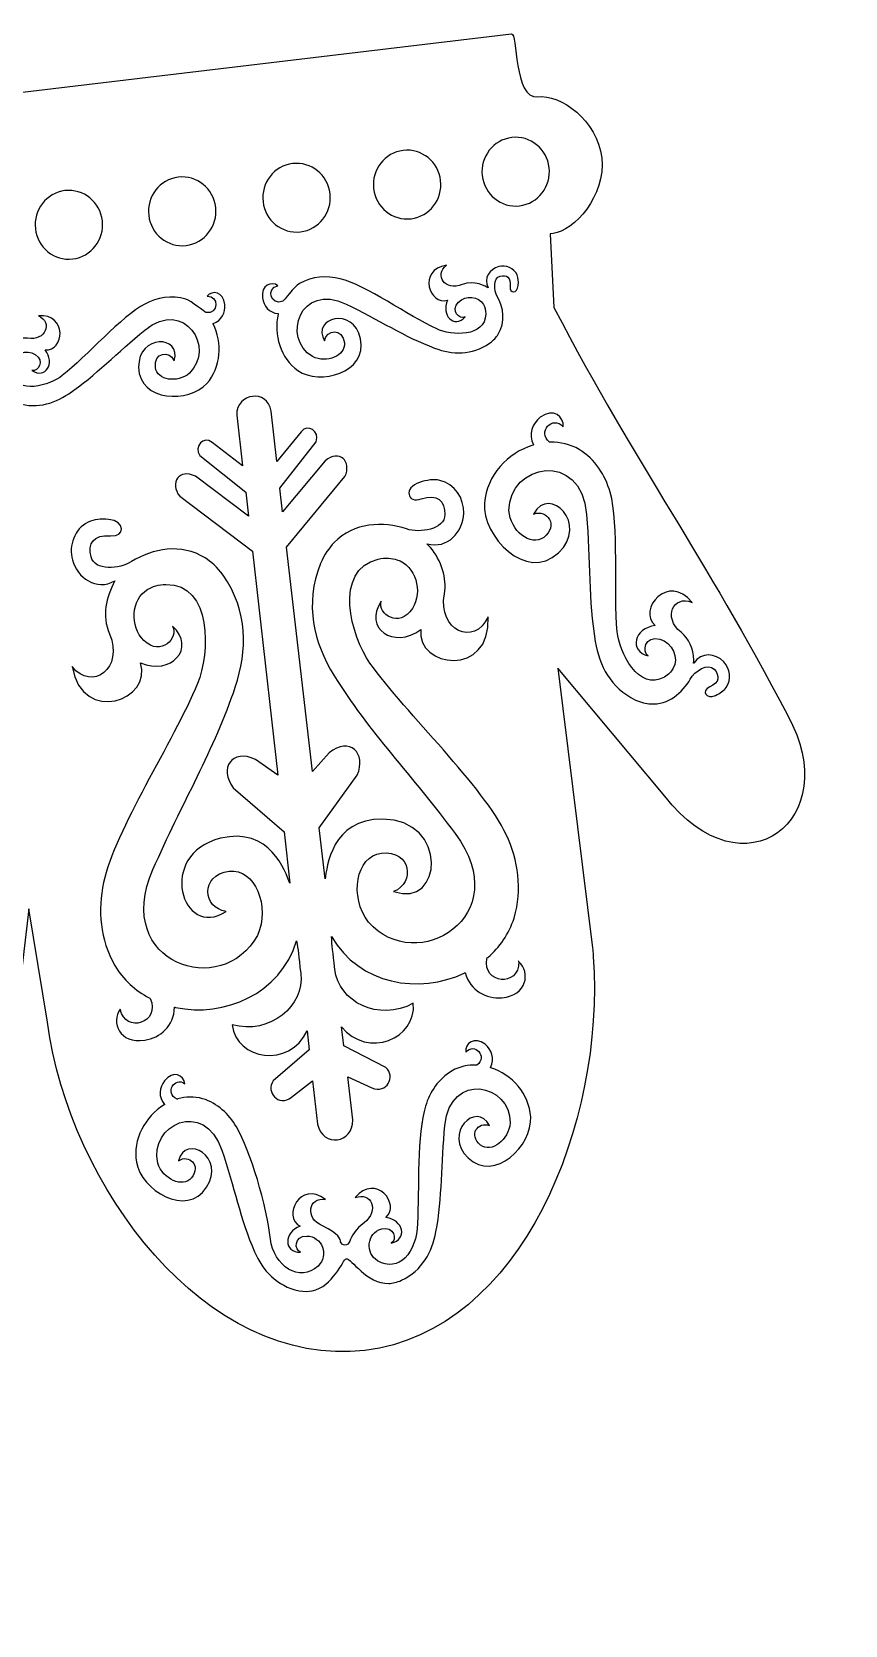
# Model space of a CAD drawing. Header units: centimetres. Extents: x 2 to 128, y -104 to 2.
# Drawn here: x 90.46 to 95.6, y -23.57 to -13.49 of the extents above; entities that cross this region are included whole.
import ezdxf

# ---------------------------------------------------------------- set-up
doc = ezdxf.new("R2010")
doc.units = ezdxf.units.CM
doc.header["$MEASUREMENT"] = 0
doc.layers.add('layer 1', color=7, linetype='Continuous')

msp = doc.modelspace()

# ---------------------------------------------------------------- linework, layer by layer
at = {"layer": 'layer 1', "color": 250}
for points, knots in [([(86.75337, -16.9695), (86.25672, -18.03873), (85.89378, -18.55162), (85.39712, -19.62083), (85.39712, -19.62083), (85.06495, -20.29266), (85.72752, -20.75917), (86.19901, -20.09145), (86.19901, -20.09145), (86.19901, -20.09145), (86.83611, -19.24942), (86.83611, -19.24942), (86.83611, -19.24942), (86.83611, -19.24942), (86.70056, -21.02783), (86.70056, -21.02783), (86.70056, -21.02783), (86.69977, -21.04352), (86.6991, -21.05927), (86.69865, -21.07518), (86.69865, -21.07518), (86.69865, -21.07518), (86.69832, -21.08598), (86.69832, -21.08598), (86.69832, -21.08598), (86.67281, -22.13628), (87.26269, -23.43205), (88.25881, -23.50133), (88.25881, -23.50133), (89.27144, -23.57176), (90.07926, -22.37474), (90.16847, -21.32996), (90.16847, -21.32996), (90.16847, -21.32996), (90.43713, -19.03992), (90.43713, -19.03992), (90.43713, -19.03992), (90.43713, -19.03992), (90.55599, -19.75787), (90.55599, -19.75787), (90.55599, -19.75787), (90.69415, -20.79711), (91.55741, -21.95324), (92.56555, -21.83338), (92.56555, -21.83338), (93.55726, -21.71544), (94.08545, -20.39232), (94.01065, -19.34447), (94.01065, -19.34447), (94.01065, -19.34447), (94.00971, -19.3337), (94.00971, -19.3337), (94.00971, -19.3337), (94.00851, -19.31782), (94.00709, -19.30212), (94.00558, -19.2865), (94.00558, -19.2865), (94.00558, -19.2865), (93.78645, -17.51678), (93.78645, -17.51678), (93.78645, -17.51678), (93.78645, -17.51678), (94.46246, -18.32667), (94.46246, -18.32667), (94.46246, -18.32667), (94.96485, -18.97056), (95.60469, -18.4722), (95.24125, -17.81741), (95.24125, -17.81741), (94.69485, -16.7737), (94.3082, -16.27914), (93.76179, -15.23544), (93.76179, -15.23544), (93.76179, -15.23544), (93.73847, -14.76829), (93.73847, -14.76829), (93.73847, -14.76829), (93.73847, -14.76829), (93.75581, -14.76656), (93.75581, -14.76656), (93.75581, -14.76656), (93.88697, -14.75345), (94.09095, -14.52722), (94.06364, -14.28862), (94.06364, -14.28862), (94.03633, -14.04998), (93.80497, -13.88486), (93.65693, -13.90245), (93.65693, -13.90245), (93.50887, -13.92005), (93.52983, -13.49129), (93.49379, -13.5046), (93.49379, -13.5046), (93.49379, -13.5046), (89.75766, -13.9488), (89.75766, -13.9488), (89.75766, -13.9488), (89.71956, -13.94432), (89.8368, -14.35665), (89.68876, -14.37427), (89.68876, -14.37427), (89.54068, -14.39186), (89.39882, -14.59798), (89.42615, -14.83657), (89.42615, -14.83657), (89.44633, -15.01284), (89.6026, -15.26448), (89.80789, -15.23551), (89.80789, -15.23551), (89.80789, -15.23551), (89.83994, -15.42926), (89.83994, -15.42926), (89.83994, -15.42926), (89.83994, -15.42926), (86.93959, -15.22755), (86.93959, -15.22755), (86.93959, -15.22755), (86.90294, -15.21601), (86.94408, -15.64328), (86.79535, -15.63293), (86.79535, -15.63293), (86.64664, -15.62259), (86.42333, -15.79885), (86.4073, -16.03851), (86.4073, -16.03851), (86.39124, -16.27821), (86.60563, -16.4942), (86.73727, -16.50086), (86.73727, -16.50086), (86.73727, -16.50086), (86.75467, -16.50174), (86.75467, -16.50174), (86.75467, -16.50174), (86.75467, -16.50174), (86.75337, -16.9695), (86.75337, -16.9695)], [0, 0, 0, 0, 0.02857143, 0.02857143, 0.02857143, 0.02857143, 0.05714286, 0.05714286, 0.05714286, 0.05714286, 0.08571429, 0.08571429, 0.08571429, 0.08571429, 0.11428571, 0.11428571, 0.11428571, 0.11428571, 0.14285714, 0.14285714, 0.14285714, 0.14285714, 0.17142857, 0.17142857, 0.17142857, 0.17142857, 0.2, 0.2, 0.2, 0.2, 0.22857143, 0.22857143, 0.22857143, 0.22857143, 0.25714286, 0.25714286, 0.25714286, 0.25714286, 0.28571429, 0.28571429, 0.28571429, 0.28571429, 0.31428571, 0.31428571, 0.31428571, 0.31428571, 0.34285714, 0.34285714, 0.34285714, 0.34285714, 0.37142857, 0.37142857, 0.37142857, 0.37142857, 0.4, 0.4, 0.4, 0.4, 0.42857143, 0.42857143, 0.42857143, 0.42857143, 0.45714286, 0.45714286, 0.45714286, 0.45714286, 0.48571429, 0.48571429, 0.48571429, 0.48571429, 0.51428571, 0.51428571, 0.51428571, 0.51428571, 0.54285714, 0.54285714, 0.54285714, 0.54285714, 0.57142857, 0.57142857, 0.57142857, 0.57142857, 0.6, 0.6, 0.6, 0.6, 0.62857143, 0.62857143, 0.62857143, 0.62857143, 0.65714286, 0.65714286, 0.65714286, 0.65714286, 0.68571429, 0.68571429, 0.68571429, 0.68571429, 0.71428571, 0.71428571, 0.71428571, 0.71428571, 0.74285714, 0.74285714, 0.74285714, 0.74285714, 0.77142857, 0.77142857, 0.77142857, 0.77142857, 0.8, 0.8, 0.8, 0.8, 0.82857143, 0.82857143, 0.82857143, 0.82857143, 0.85714286, 0.85714286, 0.85714286, 0.85714286, 0.88571429, 0.88571429, 0.88571429, 0.88571429, 0.91428571, 0.91428571, 0.91428571, 0.91428571, 0.94285714, 0.94285714, 0.94285714, 0.94285714, 1, 1, 1, 1]), ([(93.30744, -14.40095), (93.29378, -14.28163), (93.37759, -14.17363), (93.49466, -14.15972), (93.49466, -14.15972), (93.61172, -14.14579), (93.71765, -14.23123), (93.7313, -14.35055), (93.7313, -14.35055), (93.74497, -14.46986), (93.66116, -14.57785), (93.5441, -14.59176), (93.5441, -14.59176), (93.42704, -14.60569), (93.32111, -14.52027), (93.30744, -14.40095)], [0, 0, 0, 0, 0.2, 0.2, 0.2, 0.2, 0.4, 0.4, 0.4, 0.4, 0.6, 0.6, 0.6, 0.6, 1, 1, 1, 1]), ([(91.92042, -14.56585), (91.90677, -14.44654), (91.99059, -14.33855), (92.10764, -14.32463), (92.10764, -14.32463), (92.22471, -14.31072), (92.33067, -14.39615), (92.34431, -14.51545), (92.34431, -14.51545), (92.35797, -14.63478), (92.27416, -14.74277), (92.15708, -14.75669), (92.15708, -14.75669), (92.04002, -14.7706), (91.93408, -14.68517), (91.92042, -14.56585)], [0, 0, 0, 0, 0.2, 0.2, 0.2, 0.2, 0.4, 0.4, 0.4, 0.4, 0.6, 0.6, 0.6, 0.6, 1, 1, 1, 1]), ([(92.85697, -14.67347), (92.73991, -14.68737), (92.63396, -14.60195), (92.62032, -14.48265), (92.62032, -14.48265), (92.60665, -14.36331), (92.69047, -14.25532), (92.80754, -14.2414), (92.80754, -14.2414), (92.92459, -14.22748), (93.03054, -14.31291), (93.0442, -14.43224), (93.0442, -14.43224), (93.05786, -14.55157), (92.97404, -14.65953), (92.85697, -14.67347)], [0, 0, 0, 0, 0.2, 0.2, 0.2, 0.2, 0.4, 0.4, 0.4, 0.4, 0.6, 0.6, 0.6, 0.6, 1, 1, 1, 1]), ([(91.43341, -14.84272), (91.31635, -14.85664), (91.2104, -14.77122), (91.19674, -14.6519), (91.19674, -14.6519), (91.18309, -14.53257), (91.26691, -14.42459), (91.38395, -14.41067), (91.38395, -14.41067), (91.50103, -14.39675), (91.60697, -14.48219), (91.62064, -14.6015), (91.62064, -14.6015), (91.63429, -14.7208), (91.55048, -14.8288), (91.43341, -14.84272)], [0, 0, 0, 0, 0.2, 0.2, 0.2, 0.2, 0.4, 0.4, 0.4, 0.4, 0.6, 0.6, 0.6, 0.6, 1, 1, 1, 1]), ([(90.47933, -14.73718), (90.46569, -14.61787), (90.54949, -14.50989), (90.66656, -14.49597), (90.66656, -14.49597), (90.78361, -14.48205), (90.88956, -14.56747), (90.90322, -14.6868), (90.90322, -14.6868), (90.91688, -14.80612), (90.83306, -14.9141), (90.71599, -14.92803), (90.71599, -14.92803), (90.59895, -14.94193), (90.49298, -14.85652), (90.47933, -14.73718)], [0, 0, 0, 0, 0.2, 0.2, 0.2, 0.2, 0.4, 0.4, 0.4, 0.4, 0.6, 0.6, 0.6, 0.6, 1, 1, 1, 1]), ([(92.14082, -15.63429), (92.0298, -15.55622), (91.98642, -15.40654), (92.01599, -15.27657), (92.01599, -15.27657), (92.01623, -15.2755), (92.0178, -15.27339), (92.01678, -15.27332), (92.01678, -15.27332), (91.95773, -15.26951), (91.9231, -15.22465), (91.9167, -15.17437), (91.9167, -15.17437), (91.9062, -15.09221), (91.97493, -15.06696), (92.01443, -15.09739), (92.01443, -15.09739), (91.93681, -15.11225), (91.96988, -15.22773), (92.04571, -15.19555), (92.04571, -15.19555), (92.05225, -15.19275), (92.1182, -15.10264), (92.15021, -15.08307), (92.15021, -15.08307), (92.23336, -15.03744), (92.32255, -15.03222), (92.40899, -15.05327), (92.40899, -15.05327), (92.56971, -15.09244), (92.84045, -15.28854), (93.01959, -15.3706), (93.01959, -15.3706), (93.1116, -15.41275), (93.32736, -15.42665), (93.32987, -15.27596), (93.32987, -15.27596), (93.33028, -15.25296), (93.32371, -15.23186), (93.31588, -15.21723), (93.31588, -15.21723), (93.28636, -15.162), (93.20146, -15.15559), (93.15732, -15.20074), (93.15732, -15.20074), (93.10387, -15.25543), (93.16403, -15.31461), (93.19981, -15.29408), (93.19981, -15.29408), (93.13039, -15.36986), (93.04448, -15.2862), (93.08829, -15.18799), (93.08829, -15.18799), (92.97478, -15.22714), (92.89504, -14.99746), (93.08187, -14.96696), (93.08187, -14.96696), (93.00103, -15.0306), (93.07307, -15.13514), (93.1806, -15.09008), (93.1806, -15.09008), (93.25844, -15.05753), (93.33398, -15.10577), (93.34436, -15.1113), (93.34436, -15.1113), (93.31357, -15.05015), (93.35663, -14.99029), (93.41305, -14.97594), (93.41305, -14.97594), (93.45645, -14.96489), (93.50909, -14.98435), (93.52853, -15.02955), (93.52853, -15.02955), (93.53671, -15.04862), (93.53816, -15.07076), (93.53555, -15.09546), (93.53555, -15.09546), (93.52984, -15.14938), (93.47894, -15.14894), (93.4844, -15.10041), (93.4844, -15.10041), (93.49056, -15.04545), (93.46181, -15.02685), (93.42107, -15.03638), (93.42107, -15.03638), (93.37576, -15.04697), (93.38069, -15.12772), (93.4029, -15.16652), (93.4029, -15.16652), (93.44253, -15.23575), (93.4573, -15.32848), (93.40903, -15.4043), (93.40903, -15.4043), (93.39702, -15.42323), (93.37934, -15.44221), (93.35442, -15.46128), (93.35442, -15.46128), (93.24038, -15.53932), (93.11906, -15.53427), (93.00628, -15.49231), (93.00628, -15.49231), (92.81582, -15.42144), (92.64751, -15.31033), (92.44554, -15.21336), (92.44554, -15.21336), (92.15457, -15.07374), (92.03642, -15.42919), (92.23388, -15.54571), (92.23388, -15.54571), (92.32223, -15.59055), (92.4433, -15.54127), (92.43501, -15.45949), (92.43501, -15.45949), (92.42524, -15.36343), (92.32181, -15.37166), (92.31019, -15.4463), (92.31019, -15.4463), (92.22406, -15.30107), (92.49348, -15.22509), (92.5377, -15.43338), (92.5377, -15.43338), (92.58357, -15.64936), (92.276, -15.72938), (92.14082, -15.63429)], [0, 0, 0, 0, 0.03125, 0.03125, 0.03125, 0.03125, 0.0625, 0.0625, 0.0625, 0.0625, 0.09375, 0.09375, 0.09375, 0.09375, 0.125, 0.125, 0.125, 0.125, 0.15625, 0.15625, 0.15625, 0.15625, 0.1875, 0.1875, 0.1875, 0.1875, 0.21875, 0.21875, 0.21875, 0.21875, 0.25, 0.25, 0.25, 0.25, 0.28125, 0.28125, 0.28125, 0.28125, 0.3125, 0.3125, 0.3125, 0.3125, 0.34375, 0.34375, 0.34375, 0.34375, 0.375, 0.375, 0.375, 0.375, 0.40625, 0.40625, 0.40625, 0.40625, 0.4375, 0.4375, 0.4375, 0.4375, 0.46875, 0.46875, 0.46875, 0.46875, 0.5, 0.5, 0.5, 0.5, 0.53125, 0.53125, 0.53125, 0.53125, 0.5625, 0.5625, 0.5625, 0.5625, 0.59375, 0.59375, 0.59375, 0.59375, 0.625, 0.625, 0.625, 0.625, 0.65625, 0.65625, 0.65625, 0.65625, 0.6875, 0.6875, 0.6875, 0.6875, 0.71875, 0.71875, 0.71875, 0.71875, 0.75, 0.75, 0.75, 0.75, 0.78125, 0.78125, 0.78125, 0.78125, 0.8125, 0.8125, 0.8125, 0.8125, 0.84375, 0.84375, 0.84375, 0.84375, 0.875, 0.875, 0.875, 0.875, 0.90625, 0.90625, 0.90625, 0.90625, 0.9375, 0.9375, 0.9375, 0.9375, 1, 1, 1, 1]), ([(91.56453, -15.71583), (91.45442, -15.84008), (91.13705, -15.83439), (91.13292, -15.61342), (91.13292, -15.61342), (91.12891, -15.40033), (91.40825, -15.41105), (91.35724, -15.57263), (91.35724, -15.57263), (91.32906, -15.50269), (91.22655, -15.51897), (91.23877, -15.61472), (91.23877, -15.61472), (91.24914, -15.69626), (91.37809, -15.71584), (91.45394, -15.65148), (91.45394, -15.65148), (91.6198, -15.49174), (91.42455, -15.17352), (91.17293, -15.37772), (91.17293, -15.37772), (90.99824, -15.51943), (90.85957, -15.66703), (90.69023, -15.78071), (90.69023, -15.78071), (90.58997, -15.84797), (90.47303, -15.88136), (90.34442, -15.83218), (90.34442, -15.83218), (90.31588, -15.81946), (90.29438, -15.80515), (90.27842, -15.78956), (90.27842, -15.78956), (90.21433, -15.72705), (90.20777, -15.63335), (90.23068, -15.5567), (90.23068, -15.5567), (90.24355, -15.51373), (90.23011, -15.43399), (90.18361, -15.43433), (90.18361, -15.43433), (90.14183, -15.43461), (90.11803, -15.45947), (90.13646, -15.5115), (90.13646, -15.5115), (90.15272, -15.55744), (90.10329, -15.56979), (90.08555, -15.51867), (90.08555, -15.51867), (90.07743, -15.49525), (90.07386, -15.47335), (90.07752, -15.45289), (90.07752, -15.45289), (90.08621, -15.40435), (90.13306, -15.37305), (90.17776, -15.37363), (90.17776, -15.37363), (90.23591, -15.37436), (90.29135, -15.42248), (90.27518, -15.48925), (90.27518, -15.48925), (90.27391, -15.49448), (90.28256, -15.48187), (90.28641, -15.47843), (90.28641, -15.47843), (90.32678, -15.4423), (90.3807, -15.42222), (90.42975, -15.43017), (90.42975, -15.43017), (90.54458, -15.44878), (90.59107, -15.33015), (90.49804, -15.2872), (90.49804, -15.2872), (90.68671, -15.27302), (90.66099, -15.51526), (90.54169, -15.50378), (90.54169, -15.50378), (90.60651, -15.58911), (90.5418, -15.69067), (90.45713, -15.6332), (90.45713, -15.6332), (90.49659, -15.64476), (90.54175, -15.57306), (90.47741, -15.53239), (90.47741, -15.53239), (90.42427, -15.4988), (90.34308, -15.52497), (90.32681, -15.58563), (90.32681, -15.58563), (90.32252, -15.6017), (90.32088, -15.62377), (90.32645, -15.64609), (90.32645, -15.64609), (90.36292, -15.79215), (90.56979, -15.72798), (90.64978, -15.66539), (90.64978, -15.66539), (90.80558, -15.54349), (91.02478, -15.28913), (91.17237, -15.21333), (91.17237, -15.21333), (91.25172, -15.17255), (91.33966, -15.1567), (91.43092, -15.18162), (91.43092, -15.18162), (91.46587, -15.19294), (91.55213, -15.26558), (91.558, -15.26655), (91.558, -15.26655), (91.63905, -15.2801), (91.64516, -15.15998), (91.56628, -15.16369), (91.56628, -15.16369), (91.59785, -15.12482), (91.6704, -15.13326), (91.67876, -15.21567), (91.67876, -15.21567), (91.68389, -15.26611), (91.66031, -15.3179), (91.60372, -15.33544), (91.60372, -15.33544), (91.60273, -15.33574), (91.60471, -15.33743), (91.6052, -15.33843), (91.6052, -15.33843), (91.66334, -15.45796), (91.65495, -15.61383), (91.56453, -15.71583)], [0, 0, 0, 0, 0.03030303, 0.03030303, 0.03030303, 0.03030303, 0.06060606, 0.06060606, 0.06060606, 0.06060606, 0.09090909, 0.09090909, 0.09090909, 0.09090909, 0.12121212, 0.12121212, 0.12121212, 0.12121212, 0.15151515, 0.15151515, 0.15151515, 0.15151515, 0.18181818, 0.18181818, 0.18181818, 0.18181818, 0.21212121, 0.21212121, 0.21212121, 0.21212121, 0.24242424, 0.24242424, 0.24242424, 0.24242424, 0.27272727, 0.27272727, 0.27272727, 0.27272727, 0.3030303, 0.3030303, 0.3030303, 0.3030303, 0.33333333, 0.33333333, 0.33333333, 0.33333333, 0.36363636, 0.36363636, 0.36363636, 0.36363636, 0.39393939, 0.39393939, 0.39393939, 0.39393939, 0.42424242, 0.42424242, 0.42424242, 0.42424242, 0.45454545, 0.45454545, 0.45454545, 0.45454545, 0.48484848, 0.48484848, 0.48484848, 0.48484848, 0.51515152, 0.51515152, 0.51515152, 0.51515152, 0.54545455, 0.54545455, 0.54545455, 0.54545455, 0.57575758, 0.57575758, 0.57575758, 0.57575758, 0.60606061, 0.60606061, 0.60606061, 0.60606061, 0.63636364, 0.63636364, 0.63636364, 0.63636364, 0.66666667, 0.66666667, 0.66666667, 0.66666667, 0.6969697, 0.6969697, 0.6969697, 0.6969697, 0.72727273, 0.72727273, 0.72727273, 0.72727273, 0.75757576, 0.75757576, 0.75757576, 0.75757576, 0.78787879, 0.78787879, 0.78787879, 0.78787879, 0.81818182, 0.81818182, 0.81818182, 0.81818182, 0.84848485, 0.84848485, 0.84848485, 0.84848485, 0.87878788, 0.87878788, 0.87878788, 0.87878788, 0.90909091, 0.90909091, 0.90909091, 0.90909091, 0.93939394, 0.93939394, 0.93939394, 0.93939394, 1, 1, 1, 1]), ([(90.94805, -17.29955), (90.89816, -17.1834), (90.92851, -17.07156), (90.98221, -16.965), (90.98221, -16.965), (90.86364, -17.03055), (90.7443, -16.94551), (90.71356, -16.83124), (90.71356, -16.83124), (90.68991, -16.74334), (90.72572, -16.63518), (90.81343, -16.59355), (90.81343, -16.59355), (90.85044, -16.57599), (90.89383, -16.57199), (90.94235, -16.57618), (90.94235, -16.57618), (91.04837, -16.58536), (91.04985, -16.68911), (90.95441, -16.68021), (90.95441, -16.68021), (90.84638, -16.67012), (90.81122, -16.72959), (90.83175, -16.81214), (90.83175, -16.81214), (90.85456, -16.90398), (91.01271, -16.89022), (91.08777, -16.84321), (91.08777, -16.84321), (91.22173, -16.7593), (91.40285, -16.72497), (91.55382, -16.81982), (91.55382, -16.81982), (91.59145, -16.84346), (91.62948, -16.87859), (91.66803, -16.92848), (91.66803, -16.92848), (91.82627, -17.15726), (91.82188, -17.40467), (91.74478, -17.63633), (91.74478, -17.63633), (91.61452, -18.02762), (91.4043, -18.37556), (91.22344, -18.79149), (91.22344, -18.79149), (90.96286, -19.39069), (91.66535, -19.61517), (91.88484, -19.20752), (91.88484, -19.20752), (91.96873, -19.02547), (91.86652, -18.78106), (91.70653, -18.80173), (91.70653, -18.80173), (91.51861, -18.82599), (91.53945, -19.03632), (91.68636, -19.0566), (91.68636, -19.0566), (91.4055, -19.23872), (91.24418, -18.69332), (91.65063, -18.59366), (91.65063, -18.59366), (91.96507, -18.51661), (92.06243, -18.80848), (92.0898, -18.87731), (92.0898, -18.87731), (92.0898, -18.87731), (92.05334, -18.55219), (92.05334, -18.55219), (92.05334, -18.55219), (92.05334, -18.55219), (91.73186, -18.27324), (91.73186, -18.27324), (91.73186, -18.27324), (91.63912, -18.15302), (91.72349, -18.02242), (91.87312, -18.09502), (91.87312, -18.09502), (91.87312, -18.09502), (92.01323, -18.19446), (92.01323, -18.19446), (92.01323, -18.19446), (92.01323, -18.19446), (91.85429, -16.77735), (91.85429, -16.77735), (91.85429, -16.77735), (91.85429, -16.77735), (91.39282, -16.42975), (91.39282, -16.42975), (91.39282, -16.42975), (91.32694, -16.34435), (91.38686, -16.25159), (91.49317, -16.30315), (91.49317, -16.30315), (91.49317, -16.30315), (91.82719, -16.55477), (91.82719, -16.55477), (91.82719, -16.55477), (91.82719, -16.55477), (91.81105, -16.40348), (91.81105, -16.40348), (91.81105, -16.40348), (91.81105, -16.40348), (91.52088, -16.17185), (91.52088, -16.17185), (91.52088, -16.17185), (91.48008, -16.1147), (91.54584, -16.04348), (91.59812, -16.08911), (91.59812, -16.08911), (91.59812, -16.08911), (91.79107, -16.23605), (91.79107, -16.23605), (91.79107, -16.23605), (91.79107, -16.23605), (91.75367, -15.91625), (91.75367, -15.91625), (91.75367, -15.91625), (91.74968, -15.77467), (91.9495, -15.74913), (91.9717, -15.89033), (91.9717, -15.89033), (91.9717, -15.89033), (92.00747, -16.21031), (92.00747, -16.21031), (92.00747, -16.21031), (92.00747, -16.21031), (92.16211, -16.02206), (92.16211, -16.02206), (92.16211, -16.02206), (92.20265, -15.96538), (92.28271, -16.01927), (92.25595, -16.08446), (92.25595, -16.08446), (92.25595, -16.08446), (92.02589, -16.37795), (92.02589, -16.37795), (92.02589, -16.37795), (92.02589, -16.37795), (92.04432, -16.52896), (92.04432, -16.52896), (92.04432, -16.52896), (92.04432, -16.52896), (92.31257, -16.20572), (92.31257, -16.20572), (92.31257, -16.20572), (92.40436, -16.1306), (92.48362, -16.20683), (92.4388, -16.30539), (92.4388, -16.30539), (92.4388, -16.30539), (92.0682, -16.75192), (92.0682, -16.75192), (92.0682, -16.75192), (92.0682, -16.75192), (92.23398, -18.17194), (92.23398, -18.17194), (92.23398, -18.17194), (92.23398, -18.17194), (92.33801, -18.05352), (92.33801, -18.05352), (92.33801, -18.05352), (92.46724, -17.94777), (92.57882, -18.05507), (92.51571, -18.19382), (92.51571, -18.19382), (92.51571, -18.19382), (92.27547, -18.52736), (92.27547, -18.52736), (92.27547, -18.52736), (92.27547, -18.52736), (92.31322, -18.85074), (92.31322, -18.85074), (92.31322, -18.85074), (92.32432, -18.77733), (92.35316, -18.47044), (92.67653, -18.47169), (92.67653, -18.47169), (93.09459, -18.47331), (93.06079, -19.04191), (92.74632, -18.93058), (92.74632, -18.93058), (92.88471, -18.87639), (92.8575, -18.66679), (92.66913, -18.68728), (92.66913, -18.68728), (92.50879, -18.70471), (92.46452, -18.96654), (92.58726, -19.124), (92.58726, -19.124), (92.89291, -19.46922), (93.52583, -19.08596), (93.13695, -18.56399), (93.13695, -18.56399), (92.86703, -18.20165), (92.58387, -17.91235), (92.36876, -17.56216), (92.36876, -17.56216), (92.24139, -17.3548), (92.18125, -17.11504), (92.2836, -16.85529), (92.2836, -16.85529), (92.30984, -16.79771), (92.33893, -16.7546), (92.37022, -16.72276), (92.37022, -16.72276), (92.4957, -16.59502), (92.67972, -16.58595), (92.829, -16.63617), (92.829, -16.63617), (92.91268, -16.66432), (93.06969, -16.64062), (93.07116, -16.54586), (93.07116, -16.54586), (93.07247, -16.46071), (93.02485, -16.4111), (92.92198, -16.44627), (92.92198, -16.44627), (92.83112, -16.47732), (92.80916, -16.37601), (92.91024, -16.34221), (92.91024, -16.34221), (92.95653, -16.32675), (92.99966, -16.32047), (93.03962, -16.32887), (93.03962, -16.32887), (93.13439, -16.34879), (93.19365, -16.44564), (93.19049, -16.53673), (93.19049, -16.53673), (93.18637, -16.65517), (93.08944, -16.76589), (92.95927, -16.72991), (92.95927, -16.72991), (92.94907, -16.7271), (92.9734, -16.74527), (92.98, -16.75329), (92.98, -16.75329), (93.049, -16.83716), (93.08586, -16.94795), (93.06804, -17.04751), (93.06804, -17.04751), (93.0263, -17.28061), (93.25682, -17.38075), (93.34531, -17.19313), (93.34531, -17.19313), (93.36447, -17.57822), (92.89064, -17.51475), (92.9186, -17.27221), (92.9186, -17.27221), (92.7483, -17.40034), (92.55207, -17.26387), (92.66866, -17.09403), (92.66866, -17.09403), (92.64415, -17.17389), (92.7827, -17.26917), (92.86541, -17.13995), (92.86541, -17.13995), (92.93372, -17.03319), (92.88615, -16.86664), (92.76793, -16.83071), (92.76793, -16.83071), (92.73654, -16.82118), (92.69338, -16.81688), (92.64937, -16.82722), (92.64937, -16.82722), (92.36128, -16.89482), (92.47763, -17.31917), (92.59672, -17.48503), (92.59672, -17.48503), (92.82864, -17.80801), (93.31742, -18.2662), (93.45934, -18.57036), (93.45934, -18.57036), (93.53564, -18.73388), (93.56272, -18.91377), (93.50971, -19.09855), (93.50971, -19.09855), (93.47581, -19.19923), (93.41726, -19.28299), (93.34345, -19.34825), (93.34345, -19.34825), (93.34142, -19.35004), (93.3378, -19.35103), (93.33734, -19.35359), (93.33734, -19.35359), (93.30707, -19.51806), (93.54232, -19.53604), (93.53869, -19.37519), (93.53869, -19.37519), (93.61346, -19.44129), (93.5936, -19.58869), (93.43158, -19.60195), (93.43158, -19.60195), (93.33246, -19.61006), (93.23198, -19.55968), (93.20016, -19.44359), (93.20016, -19.44359), (93.19961, -19.44154), (93.19618, -19.44553), (93.1942, -19.44646), (93.1942, -19.44646), (92.91057, -19.58165), (92.52923, -19.52035), (92.35446, -19.21564), (92.35446, -19.21564), (92.3554, -19.27406), (92.36317, -19.30622), (92.37519, -19.42306), (92.37519, -19.42306), (92.39614, -19.62714), (92.65179, -19.75749), (92.87109, -19.63716), (92.87109, -19.63716), (92.89465, -19.86083), (92.58148, -19.99112), (92.41681, -19.78554), (92.41681, -19.78554), (92.41681, -19.78554), (92.43266, -19.90647), (92.43266, -19.90647), (92.43266, -19.90647), (92.43266, -19.90647), (92.69742, -20.0433), (92.69742, -20.0433), (92.69742, -20.0433), (92.76206, -20.09804), (92.70394, -20.21467), (92.60806, -20.17126), (92.60806, -20.17126), (92.60806, -20.17126), (92.45604, -20.1024), (92.45604, -20.1024), (92.45604, -20.1024), (92.45604, -20.1024), (92.48805, -20.37537), (92.48805, -20.37537), (92.48805, -20.37537), (92.49046, -20.52462), (92.29987, -20.55174), (92.26395, -20.40202), (92.26395, -20.40202), (92.26395, -20.40202), (92.23348, -20.12886), (92.23348, -20.12886), (92.23348, -20.12886), (92.23348, -20.12886), (92.10108, -20.23153), (92.10108, -20.23153), (92.10108, -20.23153), (92.01757, -20.2963), (91.93466, -20.1964), (91.98521, -20.12799), (91.98521, -20.12799), (91.98521, -20.12799), (92.21198, -19.93271), (92.21198, -19.93271), (92.21198, -19.93271), (92.21198, -19.93271), (92.2001, -19.81131), (92.2001, -19.81131), (92.2001, -19.81131), (92.08629, -20.05001), (91.7521, -19.99667), (91.7245, -19.7735), (91.7245, -19.7735), (91.96508, -19.83915), (92.18444, -19.65233), (92.15877, -19.44878), (92.15877, -19.44878), (92.14405, -19.33228), (92.14436, -19.29914), (92.13208, -19.24207), (92.13208, -19.24207), (92.0308, -19.57962), (91.67356, -19.72873), (91.367, -19.6637), (91.367, -19.6637), (91.36484, -19.66327), (91.36062, -19.66019), (91.36055, -19.66231), (91.36055, -19.66231), (91.35583, -19.78275), (91.26941, -19.85536), (91.17111, -19.87072), (91.17111, -19.87072), (91.01044, -19.89584), (90.95781, -19.75699), (91.01569, -19.67513), (91.01569, -19.67513), (91.04843, -19.83256), (91.27334, -19.75989), (91.20672, -19.60691), (91.20672, -19.60691), (91.20571, -19.60454), (91.20196, -19.60441), (91.19958, -19.60314), (91.19958, -19.60314), (91.11303, -19.55695), (91.03713, -19.48919), (90.98141, -19.39915), (90.98141, -19.39915), (90.8881, -19.23179), (90.87381, -19.05037), (90.91114, -18.87334), (90.91114, -18.87334), (90.98058, -18.54404), (91.35278, -17.98349), (91.50553, -17.61477), (91.50553, -17.61477), (91.58396, -17.42542), (91.60136, -16.98518), (91.30574, -16.98697), (91.30574, -16.98697), (91.26058, -16.98723), (91.21953, -17.00157), (91.19116, -17.01818), (91.19116, -17.01818), (91.08423, -17.08087), (91.07554, -17.2541), (91.16612, -17.34198), (91.16612, -17.34198), (91.27577, -17.44834), (91.3891, -17.32312), (91.34721, -17.25115), (91.34721, -17.25115), (91.49902, -17.38907), (91.33888, -17.56792), (91.14422, -17.48317), (91.14422, -17.48317), (91.2262, -17.71265), (90.77942, -17.88556), (90.71111, -17.50634), (90.71111, -17.50634), (90.8396, -17.66816), (91.0413, -17.51661), (90.94805, -17.29955)], [0, 0, 0, 0, 0.00909091, 0.00909091, 0.00909091, 0.00909091, 0.01818182, 0.01818182, 0.01818182, 0.01818182, 0.02727273, 0.02727273, 0.02727273, 0.02727273, 0.03636364, 0.03636364, 0.03636364, 0.03636364, 0.04545455, 0.04545455, 0.04545455, 0.04545455, 0.05454545, 0.05454545, 0.05454545, 0.05454545, 0.06363636, 0.06363636, 0.06363636, 0.06363636, 0.07272727, 0.07272727, 0.07272727, 0.07272727, 0.08181818, 0.08181818, 0.08181818, 0.08181818, 0.09090909, 0.09090909, 0.09090909, 0.09090909, 0.1, 0.1, 0.1, 0.1, 0.10909091, 0.10909091, 0.10909091, 0.10909091, 0.11818182, 0.11818182, 0.11818182, 0.11818182, 0.12727273, 0.12727273, 0.12727273, 0.12727273, 0.13636364, 0.13636364, 0.13636364, 0.13636364, 0.14545455, 0.14545455, 0.14545455, 0.14545455, 0.15454545, 0.15454545, 0.15454545, 0.15454545, 0.16363636, 0.16363636, 0.16363636, 0.16363636, 0.17272727, 0.17272727, 0.17272727, 0.17272727, 0.18181818, 0.18181818, 0.18181818, 0.18181818, 0.19090909, 0.19090909, 0.19090909, 0.19090909, 0.2, 0.2, 0.2, 0.2, 0.20909091, 0.20909091, 0.20909091, 0.20909091, 0.21818182, 0.21818182, 0.21818182, 0.21818182, 0.22727273, 0.22727273, 0.22727273, 0.22727273, 0.23636364, 0.23636364, 0.23636364, 0.23636364, 0.24545455, 0.24545455, 0.24545455, 0.24545455, 0.25454545, 0.25454545, 0.25454545, 0.25454545, 0.26363636, 0.26363636, 0.26363636, 0.26363636, 0.27272727, 0.27272727, 0.27272727, 0.27272727, 0.28181818, 0.28181818, 0.28181818, 0.28181818, 0.29090909, 0.29090909, 0.29090909, 0.29090909, 0.3, 0.3, 0.3, 0.3, 0.30909091, 0.30909091, 0.30909091, 0.30909091, 0.31818182, 0.31818182, 0.31818182, 0.31818182, 0.32727273, 0.32727273, 0.32727273, 0.32727273, 0.33636364, 0.33636364, 0.33636364, 0.33636364, 0.34545455, 0.34545455, 0.34545455, 0.34545455, 0.35454545, 0.35454545, 0.35454545, 0.35454545, 0.36363636, 0.36363636, 0.36363636, 0.36363636, 0.37272727, 0.37272727, 0.37272727, 0.37272727, 0.38181818, 0.38181818, 0.38181818, 0.38181818, 0.39090909, 0.39090909, 0.39090909, 0.39090909, 0.4, 0.4, 0.4, 0.4, 0.40909091, 0.40909091, 0.40909091, 0.40909091, 0.41818182, 0.41818182, 0.41818182, 0.41818182, 0.42727273, 0.42727273, 0.42727273, 0.42727273, 0.43636364, 0.43636364, 0.43636364, 0.43636364, 0.44545455, 0.44545455, 0.44545455, 0.44545455, 0.45454545, 0.45454545, 0.45454545, 0.45454545, 0.46363636, 0.46363636, 0.46363636, 0.46363636, 0.47272727, 0.47272727, 0.47272727, 0.47272727, 0.48181818, 0.48181818, 0.48181818, 0.48181818, 0.49090909, 0.49090909, 0.49090909, 0.49090909, 0.5, 0.5, 0.5, 0.5, 0.50909091, 0.50909091, 0.50909091, 0.50909091, 0.51818182, 0.51818182, 0.51818182, 0.51818182, 0.52727273, 0.52727273, 0.52727273, 0.52727273, 0.53636364, 0.53636364, 0.53636364, 0.53636364, 0.54545455, 0.54545455, 0.54545455, 0.54545455, 0.55454545, 0.55454545, 0.55454545, 0.55454545, 0.56363636, 0.56363636, 0.56363636, 0.56363636, 0.57272727, 0.57272727, 0.57272727, 0.57272727, 0.58181818, 0.58181818, 0.58181818, 0.58181818, 0.59090909, 0.59090909, 0.59090909, 0.59090909, 0.6, 0.6, 0.6, 0.6, 0.60909091, 0.60909091, 0.60909091, 0.60909091, 0.61818182, 0.61818182, 0.61818182, 0.61818182, 0.62727273, 0.62727273, 0.62727273, 0.62727273, 0.63636364, 0.63636364, 0.63636364, 0.63636364, 0.64545455, 0.64545455, 0.64545455, 0.64545455, 0.65454545, 0.65454545, 0.65454545, 0.65454545, 0.66363636, 0.66363636, 0.66363636, 0.66363636, 0.67272727, 0.67272727, 0.67272727, 0.67272727, 0.68181818, 0.68181818, 0.68181818, 0.68181818, 0.69090909, 0.69090909, 0.69090909, 0.69090909, 0.7, 0.7, 0.7, 0.7, 0.70909091, 0.70909091, 0.70909091, 0.70909091, 0.71818182, 0.71818182, 0.71818182, 0.71818182, 0.72727273, 0.72727273, 0.72727273, 0.72727273, 0.73636364, 0.73636364, 0.73636364, 0.73636364, 0.74545455, 0.74545455, 0.74545455, 0.74545455, 0.75454545, 0.75454545, 0.75454545, 0.75454545, 0.76363636, 0.76363636, 0.76363636, 0.76363636, 0.77272727, 0.77272727, 0.77272727, 0.77272727, 0.78181818, 0.78181818, 0.78181818, 0.78181818, 0.79090909, 0.79090909, 0.79090909, 0.79090909, 0.8, 0.8, 0.8, 0.8, 0.80909091, 0.80909091, 0.80909091, 0.80909091, 0.81818182, 0.81818182, 0.81818182, 0.81818182, 0.82727273, 0.82727273, 0.82727273, 0.82727273, 0.83636364, 0.83636364, 0.83636364, 0.83636364, 0.84545455, 0.84545455, 0.84545455, 0.84545455, 0.85454545, 0.85454545, 0.85454545, 0.85454545, 0.86363636, 0.86363636, 0.86363636, 0.86363636, 0.87272727, 0.87272727, 0.87272727, 0.87272727, 0.88181818, 0.88181818, 0.88181818, 0.88181818, 0.89090909, 0.89090909, 0.89090909, 0.89090909, 0.9, 0.9, 0.9, 0.9, 0.90909091, 0.90909091, 0.90909091, 0.90909091, 0.91818182, 0.91818182, 0.91818182, 0.91818182, 0.92727273, 0.92727273, 0.92727273, 0.92727273, 0.93636364, 0.93636364, 0.93636364, 0.93636364, 0.94545455, 0.94545455, 0.94545455, 0.94545455, 0.95454545, 0.95454545, 0.95454545, 0.95454545, 0.96363636, 0.96363636, 0.96363636, 0.96363636, 0.97272727, 0.97272727, 0.97272727, 0.97272727, 0.98181818, 0.98181818, 0.98181818, 0.98181818, 1, 1, 1, 1]), ([(93.78969, -16.78811), (93.58632, -16.9761), (93.30552, -16.68301), (93.32222, -16.47167), (93.32222, -16.47167), (93.33592, -16.29816), (93.46954, -16.15489), (93.62807, -16.10567), (93.62807, -16.10567), (93.62939, -16.10524), (93.63267, -16.10565), (93.63207, -16.10446), (93.63207, -16.10446), (93.59877, -16.03607), (93.62512, -15.96896), (93.67514, -15.92998), (93.67514, -15.92998), (93.75695, -15.86622), (93.82762, -15.92706), (93.81987, -15.99049), (93.81987, -15.99049), (93.75472, -15.91313), (93.65142, -16.02321), (93.73405, -16.08758), (93.73405, -16.08758), (93.73536, -16.0886), (93.73746, -16.08746), (93.73914, -16.08745), (93.73914, -16.08745), (93.80101, -16.08628), (93.86339, -16.10041), (93.92122, -16.13317), (93.92122, -16.13317), (94.02298, -16.19722), (94.08507, -16.29361), (94.11712, -16.40352), (94.11712, -16.40352), (94.17675, -16.60802), (94.13716, -17.03478), (94.16231, -17.28697), (94.16231, -17.28697), (94.1752, -17.41649), (94.29686, -17.66648), (94.46059, -17.57387), (94.46059, -17.57387), (94.48559, -17.55971), (94.50413, -17.53905), (94.51493, -17.52103), (94.51493, -17.52103), (94.55563, -17.45305), (94.50879, -17.3541), (94.43226, -17.33336), (94.43226, -17.33336), (94.33958, -17.30825), (94.31398, -17.41293), (94.35874, -17.43996), (94.35874, -17.43996), (94.23325, -17.41034), (94.26886, -17.26136), (94.40228, -17.24813), (94.40228, -17.24813), (94.28831, -17.14605), (94.48493, -16.9115), (94.63603, -17.10103), (94.63603, -17.10103), (94.51638, -17.05096), (94.44951, -17.19766), (94.56605, -17.28933), (94.56605, -17.28933), (94.61582, -17.32849), (94.64454, -17.3966), (94.64693, -17.46584), (94.64693, -17.46584), (94.64718, -17.4725), (94.64327, -17.49152), (94.64689, -17.48581), (94.64689, -17.48581), (94.69321, -17.41265), (94.78488, -17.42289), (94.83605, -17.47687), (94.83605, -17.47687), (94.8754, -17.5184), (94.88779, -17.58955), (94.85144, -17.63987), (94.85144, -17.63987), (94.83615, -17.6611), (94.81322, -17.67677), (94.78499, -17.68949), (94.78499, -17.68949), (94.72338, -17.71723), (94.6916, -17.66004), (94.74729, -17.63542), (94.74729, -17.63542), (94.81032, -17.60755), (94.81211, -17.56361), (94.77606, -17.52412), (94.77606, -17.52412), (94.736, -17.48015), (94.65224, -17.53681), (94.62457, -17.58617), (94.62457, -17.58617), (94.57517, -17.67431), (94.48478, -17.7495), (94.37259, -17.74362), (94.37259, -17.74362), (94.34465, -17.74216), (94.31303, -17.73439), (94.27675, -17.71864), (94.27675, -17.71864), (94.12058, -17.64059), (94.0492, -17.50175), (94.02295, -17.34913), (94.02295, -17.34913), (93.9786, -17.09137), (93.9916, -16.83291), (93.96802, -16.5458), (93.96802, -16.5458), (93.93405, -16.13213), (93.47681, -16.22511), (93.47647, -16.51963), (93.47647, -16.51963), (93.48414, -16.64675), (93.61385, -16.75088), (93.69658, -16.6898), (93.69658, -16.6898), (93.79373, -16.61808), (93.71939, -16.50769), (93.63173, -16.54197), (93.63173, -16.54197), (93.73346, -16.35372), (93.98579, -16.60677), (93.78969, -16.78811)], [0, 0, 0, 0, 0.02941176, 0.02941176, 0.02941176, 0.02941176, 0.05882353, 0.05882353, 0.05882353, 0.05882353, 0.08823529, 0.08823529, 0.08823529, 0.08823529, 0.11764706, 0.11764706, 0.11764706, 0.11764706, 0.14705882, 0.14705882, 0.14705882, 0.14705882, 0.17647059, 0.17647059, 0.17647059, 0.17647059, 0.20588235, 0.20588235, 0.20588235, 0.20588235, 0.23529412, 0.23529412, 0.23529412, 0.23529412, 0.26470588, 0.26470588, 0.26470588, 0.26470588, 0.29411765, 0.29411765, 0.29411765, 0.29411765, 0.32352941, 0.32352941, 0.32352941, 0.32352941, 0.35294118, 0.35294118, 0.35294118, 0.35294118, 0.38235294, 0.38235294, 0.38235294, 0.38235294, 0.41176471, 0.41176471, 0.41176471, 0.41176471, 0.44117647, 0.44117647, 0.44117647, 0.44117647, 0.47058824, 0.47058824, 0.47058824, 0.47058824, 0.5, 0.5, 0.5, 0.5, 0.52941176, 0.52941176, 0.52941176, 0.52941176, 0.55882353, 0.55882353, 0.55882353, 0.55882353, 0.58823529, 0.58823529, 0.58823529, 0.58823529, 0.61764706, 0.61764706, 0.61764706, 0.61764706, 0.64705882, 0.64705882, 0.64705882, 0.64705882, 0.67647059, 0.67647059, 0.67647059, 0.67647059, 0.70588235, 0.70588235, 0.70588235, 0.70588235, 0.73529412, 0.73529412, 0.73529412, 0.73529412, 0.76470588, 0.76470588, 0.76470588, 0.76470588, 0.79411765, 0.79411765, 0.79411765, 0.79411765, 0.82352941, 0.82352941, 0.82352941, 0.82352941, 0.85294118, 0.85294118, 0.85294118, 0.85294118, 0.88235294, 0.88235294, 0.88235294, 0.88235294, 0.91176471, 0.91176471, 0.91176471, 0.91176471, 0.94117647, 0.94117647, 0.94117647, 0.94117647, 1, 1, 1, 1]), ([(93.53869, -19.37519), (93.5382, -19.37475), (93.53772, -19.37434), (93.53722, -19.37391), (93.53722, -19.37391), (93.5363, -19.37312), (93.53844, -19.36918), (93.53851, -19.37038), (93.53851, -19.37038), (93.53859, -19.372), (93.53865, -19.37361), (93.53869, -19.37519)], [0, 0, 0, 0, 0.25, 0.25, 0.25, 0.25, 0.5, 0.5, 0.5, 0.5, 1, 1, 1, 1]), ([(91.11866, -20.64242), (91.09469, -20.49832), (91.17442, -20.35361), (91.29346, -20.28023), (91.29346, -20.28023), (91.29447, -20.2796), (91.2972, -20.27926), (91.29649, -20.2784), (91.29649, -20.2784), (91.25556, -20.22972), (91.26338, -20.16958), (91.2962, -20.12733), (91.2962, -20.12733), (91.34988, -20.05824), (91.4197, -20.0929), (91.42624, -20.14613), (91.42624, -20.14613), (91.35759, -20.09688), (91.29578, -20.2082), (91.37604, -20.2432), (91.37604, -20.2432), (91.37732, -20.24373), (91.37883, -20.24242), (91.38016, -20.24202), (91.38016, -20.24202), (91.43032, -20.22808), (91.48392, -20.22645), (91.53763, -20.24094), (91.53763, -20.24094), (91.6334, -20.27167), (91.70345, -20.33705), (91.75177, -20.41978), (91.75177, -20.41978), (91.84172, -20.57363), (91.94346, -20.91781), (91.96739, -21.12923), (91.96739, -21.12923), (91.98643, -21.29732), (92.15375, -21.40977), (92.26826, -21.29999), (92.26826, -21.29999), (92.33874, -21.23235), (92.29551, -21.11138), (92.19649, -21.11022), (92.19649, -21.11022), (92.116, -21.10928), (92.11637, -21.19983), (92.15826, -21.21242), (92.15826, -21.21242), (92.05013, -21.21472), (92.04895, -21.08599), (92.15484, -21.04714), (92.15484, -21.04714), (92.04142, -20.98804), (92.15395, -20.75581), (92.31528, -20.87826), (92.31528, -20.87826), (92.20777, -20.86269), (92.1831, -20.99614), (92.29646, -21.04624), (92.29646, -21.04624), (92.4039, -21.09369), (92.40943, -21.13468), (92.41119, -21.14571), (92.41119, -21.14571), (92.41498, -21.16967), (92.4594, -21.17947), (92.46904, -21.14168), (92.46904, -21.14168), (92.47636, -21.11293), (92.50906, -21.06435), (92.55969, -21.02586), (92.55969, -21.02586), (92.65872, -20.95051), (92.60457, -20.82643), (92.50347, -20.86684), (92.50347, -20.86684), (92.63279, -20.70981), (92.79477, -20.90939), (92.6977, -20.99353), (92.6977, -20.99353), (92.80954, -21.00647), (92.83748, -21.13204), (92.73175, -21.15517), (92.73175, -21.15517), (92.76967, -21.1331), (92.74955, -21.04486), (92.67144, -21.06468), (92.67144, -21.06468), (92.57156, -21.08998), (92.57083, -21.2229), (92.64447, -21.2662), (92.64447, -21.2662), (92.78067, -21.34618), (92.89149, -21.21433), (92.89866, -21.02945), (92.89866, -21.02945), (92.9069, -20.81679), (92.89553, -20.45925), (92.9483, -20.28842), (92.9483, -20.28842), (92.97668, -20.19659), (93.03003, -20.11654), (93.11633, -20.06414), (93.11633, -20.06414), (93.16529, -20.03745), (93.21783, -20.02645), (93.26978, -20.02827), (93.26978, -20.02827), (93.2712, -20.02834), (93.27299, -20.02929), (93.27404, -20.02846), (93.27404, -20.02846), (93.34428, -19.97557), (93.25903, -19.88174), (93.20332, -19.94576), (93.20332, -19.94576), (93.19767, -19.89241), (93.25778, -19.84232), (93.3256, -19.89697), (93.3256, -19.89697), (93.36705, -19.93038), (93.38828, -19.98707), (93.35945, -20.04404), (93.35945, -20.04404), (93.35894, -20.04503), (93.36168, -20.04475), (93.36276, -20.04512), (93.36276, -20.04512), (93.49522, -20.08859), (93.6055, -20.21071), (93.61468, -20.35658), (93.61468, -20.35658), (93.62592, -20.5342), (93.38631, -20.77639), (93.2181, -20.61577), (93.2181, -20.61577), (93.05587, -20.46085), (93.27101, -20.25189), (93.35392, -20.41132), (93.35392, -20.41132), (93.28079, -20.38134), (93.21692, -20.47299), (93.29754, -20.53453), (93.29754, -20.53453), (93.36619, -20.58693), (93.47646, -20.50131), (93.48459, -20.3947), (93.48459, -20.3947), (93.4882, -20.14746), (93.10557, -20.06312), (93.07157, -20.4099), (93.07157, -20.4099), (93.04798, -20.65063), (93.05548, -20.86779), (93.01482, -21.08354), (93.01482, -21.08354), (92.99077, -21.21131), (92.929, -21.32686), (92.79687, -21.39023), (92.79687, -21.39023), (92.76621, -21.40298), (92.73958, -21.40904), (92.71608, -21.40989), (92.71608, -21.40989), (92.57623, -21.41495), (92.47765, -21.24759), (92.44659, -21.25411), (92.44659, -21.25411), (92.42621, -21.25838), (92.36234, -21.42998), (92.231, -21.45664), (92.231, -21.45664), (92.20796, -21.46133), (92.18066, -21.46168), (92.14794, -21.45648), (92.14794, -21.45648), (92.00504, -21.4258), (91.91883, -21.32784), (91.86658, -21.20913), (91.86658, -21.20913), (91.7783, -21.00871), (91.73656, -20.79563), (91.65924, -20.5669), (91.65924, -20.5669), (91.54785, -20.23741), (91.19454, -20.40925), (91.25388, -20.64899), (91.25388, -20.64899), (91.28588, -20.75083), (91.41251, -20.8083), (91.46749, -20.74121), (91.46749, -20.74121), (91.53205, -20.66242), (91.44917, -20.58818), (91.38478, -20.63451), (91.38478, -20.63451), (91.42944, -20.45994), (91.68603, -20.61279), (91.56314, -20.80162), (91.56314, -20.80162), (91.43573, -20.99739), (91.14785, -20.81791), (91.11866, -20.64242)], [0, 0, 0, 0, 0.01923077, 0.01923077, 0.01923077, 0.01923077, 0.03846154, 0.03846154, 0.03846154, 0.03846154, 0.05769231, 0.05769231, 0.05769231, 0.05769231, 0.07692308, 0.07692308, 0.07692308, 0.07692308, 0.09615385, 0.09615385, 0.09615385, 0.09615385, 0.11538462, 0.11538462, 0.11538462, 0.11538462, 0.13461538, 0.13461538, 0.13461538, 0.13461538, 0.15384615, 0.15384615, 0.15384615, 0.15384615, 0.17307692, 0.17307692, 0.17307692, 0.17307692, 0.19230769, 0.19230769, 0.19230769, 0.19230769, 0.21153846, 0.21153846, 0.21153846, 0.21153846, 0.23076923, 0.23076923, 0.23076923, 0.23076923, 0.25, 0.25, 0.25, 0.25, 0.26923077, 0.26923077, 0.26923077, 0.26923077, 0.28846154, 0.28846154, 0.28846154, 0.28846154, 0.30769231, 0.30769231, 0.30769231, 0.30769231, 0.32692308, 0.32692308, 0.32692308, 0.32692308, 0.34615385, 0.34615385, 0.34615385, 0.34615385, 0.36538462, 0.36538462, 0.36538462, 0.36538462, 0.38461538, 0.38461538, 0.38461538, 0.38461538, 0.40384615, 0.40384615, 0.40384615, 0.40384615, 0.42307692, 0.42307692, 0.42307692, 0.42307692, 0.44230769, 0.44230769, 0.44230769, 0.44230769, 0.46153846, 0.46153846, 0.46153846, 0.46153846, 0.48076923, 0.48076923, 0.48076923, 0.48076923, 0.5, 0.5, 0.5, 0.5, 0.51923077, 0.51923077, 0.51923077, 0.51923077, 0.53846154, 0.53846154, 0.53846154, 0.53846154, 0.55769231, 0.55769231, 0.55769231, 0.55769231, 0.57692308, 0.57692308, 0.57692308, 0.57692308, 0.59615385, 0.59615385, 0.59615385, 0.59615385, 0.61538462, 0.61538462, 0.61538462, 0.61538462, 0.63461538, 0.63461538, 0.63461538, 0.63461538, 0.65384615, 0.65384615, 0.65384615, 0.65384615, 0.67307692, 0.67307692, 0.67307692, 0.67307692, 0.69230769, 0.69230769, 0.69230769, 0.69230769, 0.71153846, 0.71153846, 0.71153846, 0.71153846, 0.73076923, 0.73076923, 0.73076923, 0.73076923, 0.75, 0.75, 0.75, 0.75, 0.76923077, 0.76923077, 0.76923077, 0.76923077, 0.78846154, 0.78846154, 0.78846154, 0.78846154, 0.80769231, 0.80769231, 0.80769231, 0.80769231, 0.82692308, 0.82692308, 0.82692308, 0.82692308, 0.84615385, 0.84615385, 0.84615385, 0.84615385, 0.86538462, 0.86538462, 0.86538462, 0.86538462, 0.88461538, 0.88461538, 0.88461538, 0.88461538, 0.90384615, 0.90384615, 0.90384615, 0.90384615, 0.92307692, 0.92307692, 0.92307692, 0.92307692, 0.94230769, 0.94230769, 0.94230769, 0.94230769, 0.96153846, 0.96153846, 0.96153846, 0.96153846, 1, 1, 1, 1])]:
    msp.add_open_spline(points, degree=3, knots=knots, dxfattribs=at)
msp.add_open_spline([(90.55587, -19.7579), (90.55587, -19.7579), (90.55587, -19.7579), (90.55587, -19.7579)], degree=3, dxfattribs=at)

doc.saveas('drawing.dxf')
